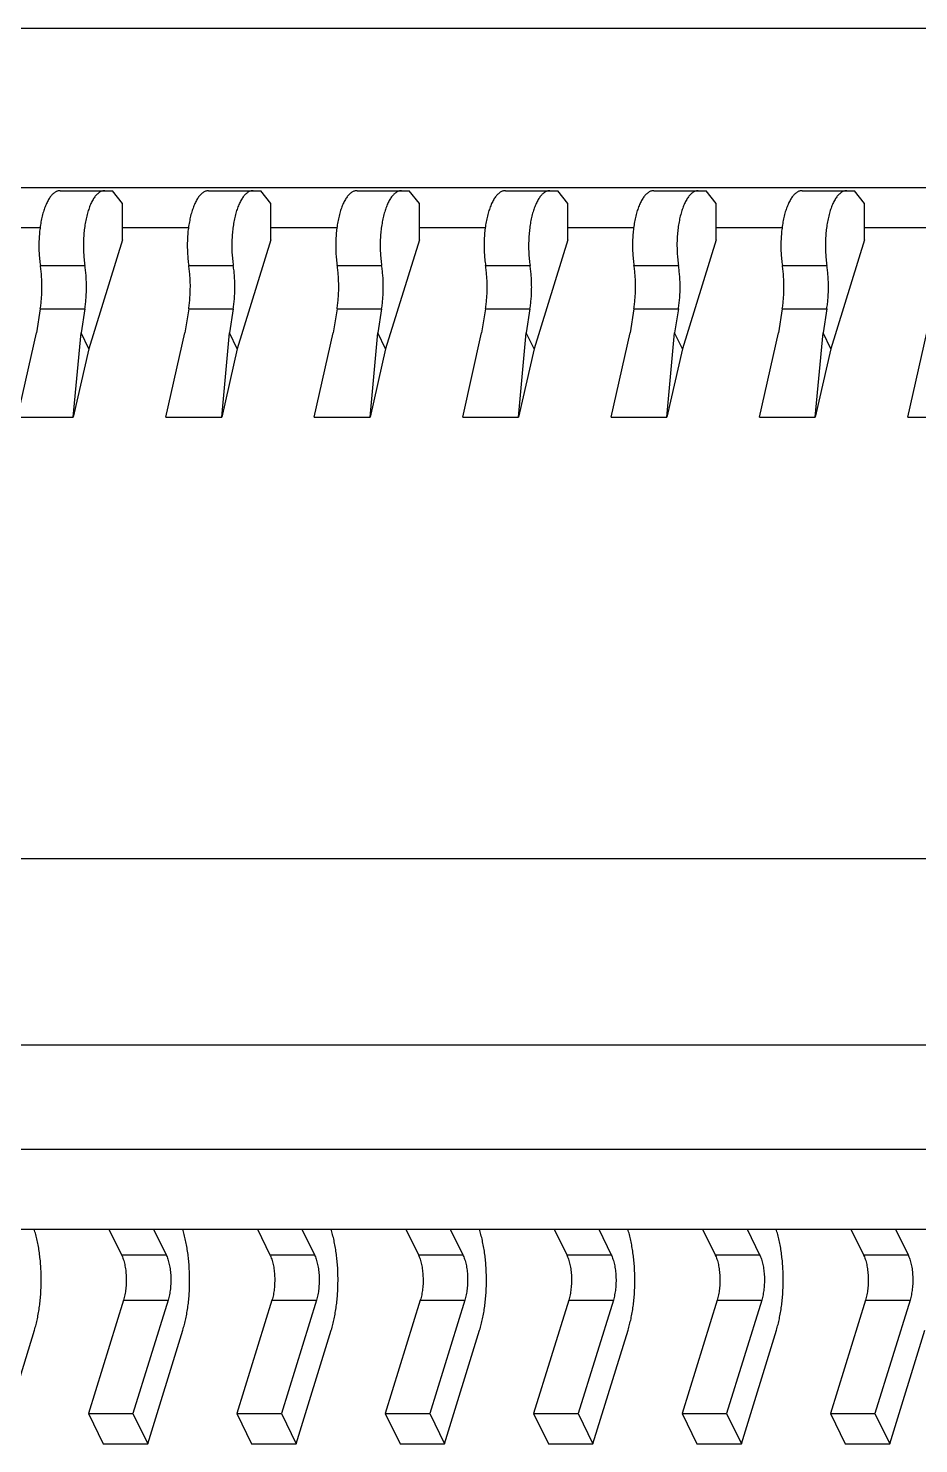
# Model space of a CAD drawing. Extents: x 0 to 420, y 0 to 297.
# Drawn here: x 285.84 to 294.13, y 205.77 to 218.95 of the extents above; entities that cross this region are included whole.
import ezdxf

# ---------------------------------------------------------------- set-up
doc = ezdxf.new("R2010")
doc.units = 0
doc.header["$LTSCALE"] = 23.1
doc.layers.get('0').update_dxf_attribs({"linetype": 'CONTINUOUS'})

msp = doc.modelspace()

# ---------------------------------------------------------------- linework, layer by layer
at = {"color": 7, "linetype": 'CONTINUOUS'}
for p, q in [((263.913, 218.95), (304.767, 218.95)), ((266.575, 217.468), (306.025, 217.468)), ((286.134, 217.438), (286.621, 217.438)), ((286.715, 217.318), (286.621, 217.438)), ((287.516, 217.438), (288.003, 217.438)), ((288.096, 217.318), (288.003, 217.438)), ((288.898, 217.438), (289.384, 217.438)), ((289.478, 217.318), (289.384, 217.438)), ((290.279, 217.438), (290.766, 217.438)), ((290.859, 217.318), (290.766, 217.438)), ((291.661, 217.438), (292.148, 217.438)), ((292.241, 217.318), (292.148, 217.438)), ((293.042, 217.438), (293.529, 217.438)), ((293.623, 217.318), (293.529, 217.438)), ((286.715, 216.982), (286.715, 217.318)), ((288.096, 216.982), (288.096, 217.318)), ((289.478, 216.982), (289.478, 217.318)), ((290.859, 216.982), (290.859, 217.318)), ((292.241, 216.982), (292.241, 217.318)), ((293.623, 216.982), (293.623, 217.318)), ((285.333, 217.094), (285.947, 217.094)), ((286.715, 217.094), (287.328, 217.094)), ((288.096, 217.094), (288.71, 217.094)), ((289.478, 217.094), (290.092, 217.094)), ((290.859, 217.094), (291.473, 217.094)), ((292.241, 217.094), (292.855, 217.094)), ((293.623, 217.094), (294.236, 217.094)), ((286.715, 216.982), (286.401, 215.966)), ((288.096, 216.982), (287.782, 215.966)), ((289.478, 216.982), (289.164, 215.966)), ((290.859, 216.982), (290.546, 215.966)), ((292.241, 216.982), (291.927, 215.966)), ((293.623, 216.982), (293.309, 215.966)), ((285.95, 216.741), (286.364, 216.741)), ((287.331, 216.741), (287.746, 216.741)), ((288.713, 216.741), (289.127, 216.741)), ((290.095, 216.741), (290.509, 216.741)), ((291.476, 216.741), (291.891, 216.741)), ((292.858, 216.741), (293.272, 216.741)), ((285.949, 216.339), (285.914, 216.115)), ((285.949, 216.339), (286.364, 216.339)), ((286.364, 216.339), (286.328, 216.115)), ((287.331, 216.339), (287.295, 216.115)), ((287.331, 216.339), (287.745, 216.339)), ((287.745, 216.339), (287.71, 216.115)), ((288.712, 216.339), (288.677, 216.115)), ((288.712, 216.339), (289.127, 216.339)), ((289.127, 216.339), (289.091, 216.115)), ((290.094, 216.339), (290.058, 216.115)), ((290.094, 216.339), (290.508, 216.339)), ((290.508, 216.339), (290.473, 216.115)), ((291.475, 216.339), (291.44, 216.115)), ((291.475, 216.339), (291.89, 216.339)), ((291.89, 216.339), (291.854, 216.115)), ((292.857, 216.339), (292.822, 216.115)), ((292.857, 216.339), (293.271, 216.339)), ((293.271, 216.339), (293.236, 216.115)), ((285.737, 215.328), (285.914, 216.115)), ((286.256, 215.328), (286.328, 216.115)), ((286.401, 215.966), (286.328, 216.115)), ((287.118, 215.328), (287.295, 216.115)), ((287.638, 215.328), (287.71, 216.115)), ((287.782, 215.966), (287.71, 216.115)), ((288.5, 215.328), (288.677, 216.115)), ((289.019, 215.328), (289.091, 216.115)), ((289.164, 215.966), (289.091, 216.115)), ((289.882, 215.328), (290.058, 216.115)), ((290.401, 215.328), (290.473, 216.115)), ((290.546, 215.966), (290.473, 216.115)), ((291.263, 215.328), (291.44, 216.115)), ((291.782, 215.328), (291.854, 216.115)), ((291.927, 215.966), (291.854, 216.115)), ((292.645, 215.328), (292.822, 216.115)), ((293.164, 215.328), (293.236, 216.115)), ((293.309, 215.966), (293.236, 216.115)), ((294.026, 215.328), (294.203, 216.115)), ((286.401, 215.966), (286.256, 215.328)), ((287.782, 215.966), (287.638, 215.328)), ((289.164, 215.966), (289.019, 215.328)), ((290.546, 215.966), (290.401, 215.328)), ((291.927, 215.966), (291.782, 215.328)), ((293.309, 215.966), (293.164, 215.328)), ((285.737, 215.328), (286.256, 215.328)), ((287.118, 215.328), (287.638, 215.328)), ((288.5, 215.328), (289.019, 215.328)), ((289.882, 215.328), (290.401, 215.328)), ((291.263, 215.328), (291.782, 215.328)), ((292.645, 215.328), (293.164, 215.328)), ((294.026, 215.328), (294.546, 215.328)), ((264.003, 211.219), (305.022, 211.219)), ((264.854, 209.485), (306.177, 209.485)), ((265.33, 208.515), (306.653, 208.515)), ((265.696, 207.77), (307.019, 207.77)), ((286.588, 207.77), (286.705, 207.531)), ((287.003, 207.77), (287.12, 207.531)), ((287.97, 207.77), (288.087, 207.531)), ((288.384, 207.77), (288.501, 207.531)), ((289.351, 207.77), (289.469, 207.531)), ((289.766, 207.77), (289.883, 207.531)), ((290.733, 207.77), (290.85, 207.531)), ((291.148, 207.77), (291.265, 207.531)), ((292.115, 207.77), (292.232, 207.531)), ((292.529, 207.77), (292.646, 207.531)), ((293.496, 207.77), (293.613, 207.531)), ((293.911, 207.77), (294.028, 207.531)), ((286.705, 207.531), (287.12, 207.531)), ((288.087, 207.531), (288.501, 207.531)), ((289.469, 207.531), (289.883, 207.531)), ((290.85, 207.531), (291.265, 207.531)), ((292.232, 207.531), (292.646, 207.531)), ((293.613, 207.531), (294.028, 207.531)), ((286.724, 207.109), (286.398, 206.052)), ((286.724, 207.109), (287.139, 207.109)), ((287.139, 207.109), (286.812, 206.052)), ((288.106, 207.109), (287.779, 206.052)), ((288.106, 207.109), (288.52, 207.109)), ((288.52, 207.109), (288.194, 206.052)), ((289.487, 207.109), (289.161, 206.052)), ((289.487, 207.109), (289.902, 207.109)), ((289.902, 207.109), (289.575, 206.052)), ((290.869, 207.109), (290.542, 206.052)), ((290.869, 207.109), (291.284, 207.109)), ((291.284, 207.109), (290.957, 206.052)), ((292.251, 207.109), (291.924, 206.052)), ((292.251, 207.109), (292.665, 207.109)), ((292.665, 207.109), (292.338, 206.052)), ((293.632, 207.109), (293.305, 206.052)), ((293.632, 207.109), (294.047, 207.109)), ((294.047, 207.109), (293.72, 206.052)), ((285.568, 205.772), (285.894, 206.83)), ((286.949, 205.772), (287.276, 206.83)), ((288.331, 205.772), (288.658, 206.83)), ((289.712, 205.772), (290.039, 206.83)), ((291.094, 205.772), (291.421, 206.83)), ((292.476, 205.772), (292.802, 206.83)), ((293.857, 205.772), (294.184, 206.83)), ((286.398, 206.052), (286.812, 206.052)), ((286.398, 206.052), (286.535, 205.772)), ((286.812, 206.052), (286.949, 205.772)), ((287.779, 206.052), (288.194, 206.052)), ((287.779, 206.052), (287.916, 205.772)), ((288.194, 206.052), (288.331, 205.772)), ((289.161, 206.052), (289.575, 206.052)), ((289.161, 206.052), (289.298, 205.772)), ((289.575, 206.052), (289.712, 205.772)), ((290.542, 206.052), (290.957, 206.052)), ((290.542, 206.052), (290.68, 205.772)), ((290.957, 206.052), (291.094, 205.772)), ((291.924, 206.052), (292.338, 206.052)), ((291.924, 206.052), (292.061, 205.772)), ((292.338, 206.052), (292.476, 205.772)), ((293.305, 206.052), (293.72, 206.052)), ((293.305, 206.052), (293.443, 205.772)), ((293.72, 206.052), (293.857, 205.772)), ((286.535, 205.772), (286.949, 205.772)), ((287.916, 205.772), (288.331, 205.772)), ((289.298, 205.772), (289.712, 205.772)), ((290.68, 205.772), (291.094, 205.772)), ((292.061, 205.772), (292.476, 205.772)), ((293.443, 205.772), (293.857, 205.772))]:
    msp.add_line(p, q, dxfattribs=at)
for points, knots in [([(286.134, 217.438), (286.13, 217.438), (286.122, 217.438), (286.11, 217.435), (286.098, 217.43), (286.086, 217.423), (286.075, 217.415), (286.063, 217.405), (286.052, 217.393), (286.041, 217.379), (286.031, 217.364), (286.021, 217.347), (286.011, 217.328), (286.002, 217.308), (285.993, 217.287), (285.985, 217.264), (285.977, 217.24), (285.968, 217.206), (285.957, 217.161), (285.948, 217.104), (285.941, 217.045), (285.937, 216.984), (285.935, 216.923), (285.937, 216.861), (285.942, 216.8), (285.947, 216.761), (285.95, 216.741)], [0, 0, 0, 0, 0.015697, 0.031713, 0.048346, 0.065851, 0.084438, 0.104266, 0.12545, 0.148067, 0.17216, 0.197746, 0.224817, 0.253347, 0.283295, 0.314603, 0.347205, 0.381022, 0.451934, 0.526567, 0.604042, 0.683415, 0.7637, 0.843891, 0.922985, 1, 1, 1, 1]), ([(286.549, 217.438), (286.545, 217.438), (286.537, 217.438), (286.525, 217.435), (286.513, 217.43), (286.501, 217.423), (286.489, 217.415), (286.478, 217.405), (286.466, 217.393), (286.456, 217.379), (286.445, 217.364), (286.435, 217.347), (286.425, 217.328), (286.416, 217.308), (286.407, 217.287), (286.399, 217.264), (286.392, 217.24), (286.382, 217.206), (286.372, 217.161), (286.362, 217.104), (286.355, 217.045), (286.351, 216.984), (286.35, 216.923), (286.352, 216.861), (286.356, 216.8), (286.361, 216.761), (286.364, 216.741)], [0, 0, 0, 0, 0.015697, 0.031713, 0.048346, 0.065851, 0.084438, 0.104266, 0.12545, 0.148067, 0.17216, 0.197746, 0.224817, 0.253347, 0.283295, 0.314603, 0.347205, 0.381022, 0.451934, 0.526567, 0.604042, 0.683415, 0.7637, 0.843891, 0.922985, 1, 1, 1, 1]), ([(287.516, 217.438), (287.512, 217.438), (287.504, 217.438), (287.492, 217.435), (287.48, 217.43), (287.468, 217.423), (287.456, 217.415), (287.445, 217.405), (287.434, 217.393), (287.423, 217.379), (287.412, 217.364), (287.402, 217.347), (287.393, 217.328), (287.383, 217.308), (287.375, 217.287), (287.366, 217.264), (287.359, 217.24), (287.349, 217.206), (287.339, 217.161), (287.329, 217.104), (287.322, 217.045), (287.318, 216.984), (287.317, 216.923), (287.319, 216.861), (287.323, 216.8), (287.328, 216.761), (287.331, 216.741)], [0, 0, 0, 0, 0.015697, 0.031713, 0.048346, 0.065851, 0.084438, 0.104266, 0.12545, 0.148067, 0.17216, 0.197746, 0.224817, 0.253347, 0.283295, 0.314603, 0.347205, 0.381022, 0.451934, 0.526567, 0.604042, 0.683415, 0.7637, 0.843891, 0.922985, 1, 1, 1, 1]), ([(287.931, 217.438), (287.926, 217.438), (287.918, 217.438), (287.906, 217.435), (287.894, 217.43), (287.882, 217.423), (287.871, 217.415), (287.859, 217.405), (287.848, 217.393), (287.837, 217.379), (287.827, 217.364), (287.817, 217.347), (287.807, 217.328), (287.798, 217.308), (287.789, 217.287), (287.781, 217.264), (287.773, 217.24), (287.764, 217.206), (287.753, 217.161), (287.744, 217.104), (287.737, 217.045), (287.733, 216.984), (287.731, 216.923), (287.733, 216.861), (287.738, 216.8), (287.743, 216.761), (287.746, 216.741)], [0, 0, 0, 0, 0.015697, 0.031713, 0.048346, 0.065851, 0.084438, 0.104266, 0.12545, 0.148067, 0.17216, 0.197746, 0.224817, 0.253347, 0.283295, 0.314603, 0.347205, 0.381022, 0.451934, 0.526567, 0.604042, 0.683415, 0.7637, 0.843891, 0.922985, 1, 1, 1, 1]), ([(288.898, 217.438), (288.894, 217.438), (288.885, 217.438), (288.873, 217.435), (288.861, 217.43), (288.849, 217.423), (288.838, 217.415), (288.826, 217.405), (288.815, 217.393), (288.804, 217.379), (288.794, 217.364), (288.784, 217.347), (288.774, 217.328), (288.765, 217.308), (288.756, 217.287), (288.748, 217.264), (288.74, 217.24), (288.731, 217.206), (288.72, 217.161), (288.711, 217.104), (288.704, 217.045), (288.7, 216.984), (288.699, 216.923), (288.7, 216.861), (288.705, 216.8), (288.71, 216.761), (288.713, 216.741)], [0, 0, 0, 0, 0.015697, 0.031713, 0.048346, 0.065851, 0.084438, 0.104266, 0.12545, 0.148067, 0.17216, 0.197746, 0.224817, 0.253347, 0.283295, 0.314603, 0.347205, 0.381022, 0.451934, 0.526567, 0.604042, 0.683415, 0.7637, 0.843891, 0.922985, 1, 1, 1, 1]), ([(289.312, 217.438), (289.308, 217.438), (289.3, 217.438), (289.288, 217.435), (289.276, 217.43), (289.264, 217.423), (289.252, 217.415), (289.241, 217.405), (289.23, 217.393), (289.219, 217.379), (289.208, 217.364), (289.198, 217.347), (289.189, 217.328), (289.179, 217.308), (289.171, 217.287), (289.162, 217.264), (289.155, 217.24), (289.145, 217.206), (289.135, 217.161), (289.125, 217.104), (289.118, 217.045), (289.114, 216.984), (289.113, 216.923), (289.115, 216.861), (289.119, 216.8), (289.124, 216.761), (289.127, 216.741)], [0, 0, 0, 0, 0.015697, 0.031713, 0.048346, 0.065851, 0.084438, 0.104266, 0.12545, 0.148067, 0.17216, 0.197746, 0.224817, 0.253347, 0.283295, 0.314603, 0.347205, 0.381022, 0.451934, 0.526567, 0.604042, 0.683415, 0.7637, 0.843891, 0.922985, 1, 1, 1, 1]), ([(290.279, 217.438), (290.275, 217.438), (290.267, 217.438), (290.255, 217.435), (290.243, 217.43), (290.231, 217.423), (290.219, 217.415), (290.208, 217.405), (290.197, 217.393), (290.186, 217.379), (290.175, 217.364), (290.165, 217.347), (290.156, 217.328), (290.146, 217.308), (290.138, 217.287), (290.13, 217.264), (290.122, 217.24), (290.112, 217.206), (290.102, 217.161), (290.092, 217.104), (290.085, 217.045), (290.081, 216.984), (290.08, 216.923), (290.082, 216.861), (290.087, 216.8), (290.092, 216.761), (290.095, 216.741)], [0, 0, 0, 0, 0.015697, 0.031713, 0.048346, 0.065851, 0.084438, 0.104266, 0.12545, 0.148067, 0.17216, 0.197746, 0.224817, 0.253347, 0.283295, 0.314603, 0.347205, 0.381022, 0.451934, 0.526567, 0.604042, 0.683415, 0.7637, 0.843891, 0.922985, 1, 1, 1, 1]), ([(290.694, 217.438), (290.69, 217.438), (290.682, 217.438), (290.669, 217.435), (290.657, 217.43), (290.645, 217.423), (290.634, 217.415), (290.622, 217.405), (290.611, 217.393), (290.6, 217.379), (290.59, 217.364), (290.58, 217.347), (290.57, 217.328), (290.561, 217.308), (290.552, 217.287), (290.544, 217.264), (290.536, 217.24), (290.527, 217.206), (290.516, 217.161), (290.507, 217.104), (290.5, 217.045), (290.496, 216.984), (290.495, 216.923), (290.496, 216.861), (290.501, 216.8), (290.506, 216.761), (290.509, 216.741)], [0, 0, 0, 0, 0.015697, 0.031713, 0.048346, 0.065851, 0.084438, 0.104266, 0.12545, 0.148067, 0.17216, 0.197746, 0.224817, 0.253347, 0.283295, 0.314603, 0.347205, 0.381022, 0.451934, 0.526567, 0.604042, 0.683415, 0.7637, 0.843891, 0.922985, 1, 1, 1, 1]), ([(291.661, 217.438), (291.657, 217.438), (291.649, 217.438), (291.636, 217.435), (291.624, 217.43), (291.613, 217.423), (291.601, 217.415), (291.59, 217.405), (291.578, 217.393), (291.568, 217.379), (291.557, 217.364), (291.547, 217.347), (291.537, 217.328), (291.528, 217.308), (291.519, 217.287), (291.511, 217.264), (291.503, 217.24), (291.494, 217.206), (291.484, 217.161), (291.474, 217.104), (291.467, 217.045), (291.463, 216.984), (291.462, 216.923), (291.464, 216.861), (291.468, 216.8), (291.473, 216.761), (291.476, 216.741)], [0, 0, 0, 0, 0.015697, 0.031713, 0.048346, 0.065851, 0.084438, 0.104266, 0.12545, 0.148067, 0.17216, 0.197746, 0.224817, 0.253347, 0.283295, 0.314603, 0.347205, 0.381022, 0.451934, 0.526567, 0.604042, 0.683415, 0.7637, 0.843891, 0.922985, 1, 1, 1, 1]), ([(292.075, 217.438), (292.071, 217.438), (292.063, 217.438), (292.051, 217.435), (292.039, 217.43), (292.027, 217.423), (292.015, 217.415), (292.004, 217.405), (291.993, 217.393), (291.982, 217.379), (291.972, 217.364), (291.961, 217.347), (291.952, 217.328), (291.943, 217.308), (291.934, 217.287), (291.926, 217.264), (291.918, 217.24), (291.908, 217.206), (291.898, 217.161), (291.888, 217.104), (291.882, 217.045), (291.877, 216.984), (291.876, 216.923), (291.878, 216.861), (291.883, 216.8), (291.888, 216.761), (291.891, 216.741)], [0, 0, 0, 0, 0.015697, 0.031713, 0.048346, 0.065851, 0.084438, 0.104266, 0.12545, 0.148067, 0.17216, 0.197746, 0.224817, 0.253347, 0.283295, 0.314603, 0.347205, 0.381022, 0.451934, 0.526567, 0.604042, 0.683415, 0.7637, 0.843891, 0.922985, 1, 1, 1, 1]), ([(293.042, 217.438), (293.038, 217.438), (293.03, 217.438), (293.018, 217.435), (293.006, 217.43), (292.994, 217.423), (292.983, 217.415), (292.971, 217.405), (292.96, 217.393), (292.949, 217.379), (292.939, 217.364), (292.929, 217.347), (292.919, 217.328), (292.91, 217.308), (292.901, 217.287), (292.893, 217.264), (292.885, 217.24), (292.875, 217.206), (292.865, 217.161), (292.856, 217.104), (292.849, 217.045), (292.845, 216.984), (292.843, 216.923), (292.845, 216.861), (292.85, 216.8), (292.855, 216.761), (292.858, 216.741)], [0, 0, 0, 0, 0.015697, 0.031713, 0.048346, 0.065851, 0.084438, 0.104266, 0.12545, 0.148067, 0.17216, 0.197746, 0.224817, 0.253347, 0.283295, 0.314603, 0.347205, 0.381022, 0.451934, 0.526567, 0.604042, 0.683415, 0.7637, 0.843891, 0.922985, 1, 1, 1, 1]), ([(293.457, 217.438), (293.453, 217.438), (293.445, 217.438), (293.433, 217.435), (293.421, 217.43), (293.409, 217.423), (293.397, 217.415), (293.386, 217.405), (293.374, 217.393), (293.364, 217.379), (293.353, 217.364), (293.343, 217.347), (293.333, 217.328), (293.324, 217.308), (293.315, 217.287), (293.307, 217.264), (293.3, 217.24), (293.29, 217.206), (293.28, 217.161), (293.27, 217.104), (293.263, 217.045), (293.259, 216.984), (293.258, 216.923), (293.26, 216.861), (293.264, 216.8), (293.269, 216.761), (293.272, 216.741)], [0, 0, 0, 0, 0.015697, 0.031713, 0.048346, 0.065851, 0.084438, 0.104266, 0.12545, 0.148067, 0.17216, 0.197746, 0.224817, 0.253347, 0.283295, 0.314603, 0.347205, 0.381022, 0.451934, 0.526567, 0.604042, 0.683415, 0.7637, 0.843891, 0.922985, 1, 1, 1, 1]), ([(285.949, 216.339), (285.952, 216.355), (285.956, 216.388), (285.961, 216.438), (285.964, 216.489), (285.965, 216.54), (285.964, 216.591), (285.961, 216.642), (285.957, 216.692), (285.952, 216.725), (285.95, 216.741)], [0, 0, 0, 0, 0.121454, 0.245839, 0.372217, 0.499622, 0.627075, 0.753596, 0.878218, 1, 1, 1, 1]), ([(286.364, 216.339), (286.366, 216.355), (286.371, 216.388), (286.375, 216.438), (286.378, 216.489), (286.379, 216.54), (286.378, 216.591), (286.376, 216.642), (286.371, 216.692), (286.367, 216.725), (286.364, 216.741)], [0, 0, 0, 0, 0.121454, 0.245839, 0.372217, 0.499622, 0.627075, 0.753596, 0.878218, 1, 1, 1, 1]), ([(287.331, 216.339), (287.333, 216.355), (287.338, 216.388), (287.342, 216.438), (287.345, 216.489), (287.346, 216.54), (287.346, 216.591), (287.343, 216.642), (287.338, 216.692), (287.334, 216.725), (287.331, 216.741)], [0, 0, 0, 0, 0.121454, 0.245839, 0.372217, 0.499622, 0.627075, 0.753596, 0.878218, 1, 1, 1, 1]), ([(287.745, 216.339), (287.748, 216.355), (287.752, 216.388), (287.757, 216.438), (287.76, 216.489), (287.761, 216.54), (287.76, 216.591), (287.757, 216.642), (287.753, 216.692), (287.748, 216.725), (287.746, 216.741)], [0, 0, 0, 0, 0.121454, 0.245839, 0.372217, 0.499622, 0.627075, 0.753596, 0.878218, 1, 1, 1, 1]), ([(288.712, 216.339), (288.715, 216.355), (288.719, 216.388), (288.724, 216.438), (288.727, 216.489), (288.728, 216.54), (288.727, 216.591), (288.724, 216.642), (288.72, 216.692), (288.715, 216.725), (288.713, 216.741)], [0, 0, 0, 0, 0.121454, 0.245839, 0.372217, 0.499622, 0.627075, 0.753596, 0.878218, 1, 1, 1, 1]), ([(289.127, 216.339), (289.129, 216.355), (289.134, 216.388), (289.139, 216.438), (289.141, 216.489), (289.142, 216.54), (289.142, 216.591), (289.139, 216.642), (289.134, 216.692), (289.13, 216.725), (289.127, 216.741)], [0, 0, 0, 0, 0.121454, 0.245839, 0.372217, 0.499622, 0.627075, 0.753596, 0.878218, 1, 1, 1, 1]), ([(290.094, 216.339), (290.096, 216.355), (290.101, 216.388), (290.106, 216.438), (290.109, 216.489), (290.11, 216.54), (290.109, 216.591), (290.106, 216.642), (290.101, 216.692), (290.097, 216.725), (290.095, 216.741)], [0, 0, 0, 0, 0.121454, 0.245839, 0.372217, 0.499622, 0.627075, 0.753596, 0.878218, 1, 1, 1, 1]), ([(290.508, 216.339), (290.511, 216.355), (290.515, 216.388), (290.52, 216.438), (290.523, 216.489), (290.524, 216.54), (290.523, 216.591), (290.52, 216.642), (290.516, 216.692), (290.512, 216.725), (290.509, 216.741)], [0, 0, 0, 0, 0.121454, 0.245839, 0.372217, 0.499622, 0.627075, 0.753596, 0.878218, 1, 1, 1, 1]), ([(291.475, 216.339), (291.478, 216.355), (291.482, 216.388), (291.487, 216.438), (291.49, 216.489), (291.491, 216.54), (291.49, 216.591), (291.488, 216.642), (291.483, 216.692), (291.479, 216.725), (291.476, 216.741)], [0, 0, 0, 0, 0.121454, 0.245839, 0.372217, 0.499622, 0.627075, 0.753596, 0.878218, 1, 1, 1, 1]), ([(291.89, 216.339), (291.892, 216.355), (291.897, 216.388), (291.902, 216.438), (291.905, 216.489), (291.906, 216.54), (291.905, 216.591), (291.902, 216.642), (291.897, 216.692), (291.893, 216.725), (291.891, 216.741)], [0, 0, 0, 0, 0.121454, 0.245839, 0.372217, 0.499622, 0.627075, 0.753596, 0.878218, 1, 1, 1, 1]), ([(292.857, 216.339), (292.86, 216.355), (292.864, 216.388), (292.869, 216.438), (292.872, 216.489), (292.873, 216.54), (292.872, 216.591), (292.869, 216.642), (292.865, 216.692), (292.86, 216.725), (292.858, 216.741)], [0, 0, 0, 0, 0.121454, 0.245839, 0.372217, 0.499622, 0.627075, 0.753596, 0.878218, 1, 1, 1, 1]), ([(293.271, 216.339), (293.274, 216.355), (293.279, 216.388), (293.283, 216.438), (293.286, 216.489), (293.287, 216.54), (293.286, 216.591), (293.284, 216.642), (293.279, 216.692), (293.275, 216.725), (293.272, 216.741)], [0, 0, 0, 0, 0.121454, 0.245839, 0.372217, 0.499622, 0.627075, 0.753596, 0.878218, 1, 1, 1, 1]), ([(285.894, 206.83), (285.9, 206.847), (285.91, 206.882), (285.922, 206.936), (285.933, 206.993), (285.942, 207.052), (285.949, 207.112), (285.954, 207.174), (285.957, 207.237), (285.958, 207.301), (285.957, 207.364), (285.954, 207.427), (285.948, 207.489), (285.941, 207.549), (285.932, 207.608), (285.92, 207.664), (285.907, 207.718), (285.897, 207.753), (285.892, 207.77)], [0, 0, 0, 0, 0.056042, 0.114647, 0.175501, 0.238264, 0.302574, 0.368051, 0.434302, 0.500926, 0.567521, 0.63368, 0.699005, 0.763104, 0.825601, 0.886135, 0.944371, 1, 1, 1, 1]), ([(287.276, 206.83), (287.281, 206.847), (287.291, 206.882), (287.304, 206.936), (287.315, 206.993), (287.324, 207.052), (287.331, 207.112), (287.336, 207.174), (287.339, 207.237), (287.34, 207.301), (287.338, 207.364), (287.335, 207.427), (287.33, 207.489), (287.323, 207.549), (287.313, 207.608), (287.302, 207.664), (287.289, 207.718), (287.279, 207.753), (287.274, 207.77)], [0, 0, 0, 0, 0.056042, 0.114647, 0.175501, 0.238264, 0.302574, 0.368051, 0.434302, 0.500926, 0.567521, 0.63368, 0.699005, 0.763104, 0.825601, 0.886135, 0.944371, 1, 1, 1, 1]), ([(288.658, 206.83), (288.663, 206.847), (288.673, 206.882), (288.685, 206.936), (288.696, 206.993), (288.705, 207.052), (288.712, 207.112), (288.717, 207.174), (288.72, 207.237), (288.721, 207.301), (288.72, 207.364), (288.717, 207.427), (288.711, 207.489), (288.704, 207.549), (288.695, 207.608), (288.684, 207.664), (288.671, 207.718), (288.661, 207.753), (288.655, 207.77)], [0, 0, 0, 0, 0.056042, 0.114647, 0.175501, 0.238264, 0.302574, 0.368051, 0.434302, 0.500926, 0.567521, 0.63368, 0.699005, 0.763104, 0.825601, 0.886135, 0.944371, 1, 1, 1, 1]), ([(290.039, 206.83), (290.044, 206.847), (290.054, 206.882), (290.067, 206.936), (290.078, 206.993), (290.087, 207.052), (290.094, 207.112), (290.099, 207.174), (290.102, 207.237), (290.103, 207.301), (290.102, 207.364), (290.098, 207.427), (290.093, 207.489), (290.086, 207.549), (290.076, 207.608), (290.065, 207.664), (290.052, 207.718), (290.042, 207.753), (290.037, 207.77)], [0, 0, 0, 0, 0.056042, 0.114647, 0.175501, 0.238264, 0.302574, 0.368051, 0.434302, 0.500926, 0.567521, 0.63368, 0.699005, 0.763104, 0.825601, 0.886135, 0.944371, 1, 1, 1, 1]), ([(291.421, 206.83), (291.426, 206.847), (291.436, 206.882), (291.449, 206.936), (291.46, 206.993), (291.469, 207.052), (291.476, 207.112), (291.481, 207.174), (291.484, 207.237), (291.484, 207.301), (291.483, 207.364), (291.48, 207.427), (291.475, 207.489), (291.467, 207.549), (291.458, 207.608), (291.447, 207.664), (291.434, 207.718), (291.424, 207.753), (291.418, 207.77)], [0, 0, 0, 0, 0.056042, 0.114647, 0.175501, 0.238264, 0.302574, 0.368051, 0.434302, 0.500926, 0.567521, 0.63368, 0.699005, 0.763104, 0.825601, 0.886135, 0.944371, 1, 1, 1, 1]), ([(292.802, 206.83), (292.808, 206.847), (292.818, 206.882), (292.83, 206.936), (292.841, 206.993), (292.85, 207.052), (292.857, 207.112), (292.862, 207.174), (292.865, 207.237), (292.866, 207.301), (292.865, 207.364), (292.862, 207.427), (292.856, 207.489), (292.849, 207.549), (292.84, 207.608), (292.828, 207.664), (292.815, 207.718), (292.805, 207.753), (292.8, 207.77)], [0, 0, 0, 0, 0.056042, 0.114647, 0.175501, 0.238264, 0.302574, 0.368051, 0.434302, 0.500926, 0.567521, 0.63368, 0.699005, 0.763104, 0.825601, 0.886135, 0.944371, 1, 1, 1, 1]), ([(286.705, 207.531), (286.709, 207.525), (286.714, 207.511), (286.722, 207.49), (286.729, 207.466), (286.735, 207.441), (286.74, 207.415), (286.744, 207.387), (286.747, 207.359), (286.749, 207.33), (286.75, 207.301), (286.749, 207.271), (286.748, 207.242), (286.745, 207.214), (286.742, 207.186), (286.737, 207.159), (286.731, 207.134), (286.727, 207.117), (286.724, 207.109)], [0, 0, 0, 0, 0.049414, 0.102627, 0.159342, 0.219189, 0.281744, 0.346535, 0.413057, 0.480779, 0.549152, 0.617619, 0.68562, 0.752604, 0.818032, 0.881389, 0.942193, 1, 1, 1, 1]), ([(287.12, 207.531), (287.123, 207.525), (287.129, 207.511), (287.137, 207.49), (287.144, 207.466), (287.15, 207.441), (287.155, 207.415), (287.159, 207.387), (287.162, 207.359), (287.164, 207.33), (287.164, 207.301), (287.164, 207.271), (287.162, 207.242), (287.16, 207.214), (287.156, 207.186), (287.151, 207.159), (287.146, 207.134), (287.141, 207.117), (287.139, 207.109)], [0, 0, 0, 0, 0.049414, 0.102627, 0.159342, 0.219189, 0.281744, 0.346535, 0.413057, 0.480779, 0.549152, 0.617619, 0.68562, 0.752604, 0.818032, 0.881389, 0.942193, 1, 1, 1, 1]), ([(288.087, 207.531), (288.09, 207.525), (288.096, 207.511), (288.104, 207.49), (288.111, 207.466), (288.117, 207.441), (288.122, 207.415), (288.126, 207.387), (288.129, 207.359), (288.131, 207.33), (288.131, 207.301), (288.131, 207.271), (288.13, 207.242), (288.127, 207.214), (288.123, 207.186), (288.119, 207.159), (288.113, 207.134), (288.108, 207.117), (288.106, 207.109)], [0, 0, 0, 0, 0.049414, 0.102627, 0.159342, 0.219189, 0.281744, 0.346535, 0.413057, 0.480779, 0.549152, 0.617619, 0.68562, 0.752604, 0.818032, 0.881389, 0.942193, 1, 1, 1, 1]), ([(288.501, 207.531), (288.505, 207.525), (288.511, 207.511), (288.518, 207.49), (288.525, 207.466), (288.531, 207.441), (288.536, 207.415), (288.54, 207.387), (288.543, 207.359), (288.545, 207.33), (288.546, 207.301), (288.545, 207.271), (288.544, 207.242), (288.541, 207.214), (288.538, 207.186), (288.533, 207.159), (288.527, 207.134), (288.523, 207.117), (288.52, 207.109)], [0, 0, 0, 0, 0.049414, 0.102627, 0.159342, 0.219189, 0.281744, 0.346535, 0.413057, 0.480779, 0.549152, 0.617619, 0.68562, 0.752604, 0.818032, 0.881389, 0.942193, 1, 1, 1, 1]), ([(289.469, 207.531), (289.472, 207.525), (289.478, 207.511), (289.485, 207.49), (289.492, 207.466), (289.498, 207.441), (289.503, 207.415), (289.507, 207.387), (289.51, 207.359), (289.512, 207.33), (289.513, 207.301), (289.513, 207.271), (289.511, 207.242), (289.509, 207.214), (289.505, 207.186), (289.5, 207.159), (289.494, 207.134), (289.49, 207.117), (289.487, 207.109)], [0, 0, 0, 0, 0.049414, 0.102627, 0.159342, 0.219189, 0.281744, 0.346535, 0.413057, 0.480779, 0.549152, 0.617619, 0.68562, 0.752604, 0.818032, 0.881389, 0.942193, 1, 1, 1, 1]), ([(289.883, 207.531), (289.886, 207.525), (289.892, 207.511), (289.9, 207.49), (289.907, 207.466), (289.913, 207.441), (289.918, 207.415), (289.922, 207.387), (289.925, 207.359), (289.927, 207.33), (289.927, 207.301), (289.927, 207.271), (289.926, 207.242), (289.923, 207.214), (289.919, 207.186), (289.915, 207.159), (289.909, 207.134), (289.904, 207.117), (289.902, 207.109)], [0, 0, 0, 0, 0.049414, 0.102627, 0.159342, 0.219189, 0.281744, 0.346535, 0.413057, 0.480779, 0.549152, 0.617619, 0.68562, 0.752604, 0.818032, 0.881389, 0.942193, 1, 1, 1, 1]), ([(290.85, 207.531), (290.853, 207.525), (290.859, 207.511), (290.867, 207.49), (290.874, 207.466), (290.88, 207.441), (290.885, 207.415), (290.889, 207.387), (290.892, 207.359), (290.894, 207.33), (290.895, 207.301), (290.894, 207.271), (290.893, 207.242), (290.89, 207.214), (290.886, 207.186), (290.882, 207.159), (290.876, 207.134), (290.872, 207.117), (290.869, 207.109)], [0, 0, 0, 0, 0.049414, 0.102627, 0.159342, 0.219189, 0.281744, 0.346535, 0.413057, 0.480779, 0.549152, 0.617619, 0.68562, 0.752604, 0.818032, 0.881389, 0.942193, 1, 1, 1, 1]), ([(291.265, 207.531), (291.268, 207.525), (291.274, 207.511), (291.281, 207.49), (291.288, 207.466), (291.294, 207.441), (291.299, 207.415), (291.303, 207.387), (291.306, 207.359), (291.308, 207.33), (291.309, 207.301), (291.309, 207.271), (291.307, 207.242), (291.305, 207.214), (291.301, 207.186), (291.296, 207.159), (291.291, 207.134), (291.286, 207.117), (291.284, 207.109)], [0, 0, 0, 0, 0.049414, 0.102627, 0.159342, 0.219189, 0.281744, 0.346535, 0.413057, 0.480779, 0.549152, 0.617619, 0.68562, 0.752604, 0.818032, 0.881389, 0.942193, 1, 1, 1, 1]), ([(292.232, 207.531), (292.235, 207.525), (292.241, 207.511), (292.249, 207.49), (292.256, 207.466), (292.262, 207.441), (292.267, 207.415), (292.271, 207.387), (292.274, 207.359), (292.275, 207.33), (292.276, 207.301), (292.276, 207.271), (292.274, 207.242), (292.272, 207.214), (292.268, 207.186), (292.263, 207.159), (292.258, 207.134), (292.253, 207.117), (292.251, 207.109)], [0, 0, 0, 0, 0.049414, 0.102627, 0.159342, 0.219189, 0.281744, 0.346535, 0.413057, 0.480779, 0.549152, 0.617619, 0.68562, 0.752604, 0.818032, 0.881389, 0.942193, 1, 1, 1, 1]), ([(292.646, 207.531), (292.649, 207.525), (292.655, 207.511), (292.663, 207.49), (292.67, 207.466), (292.676, 207.441), (292.681, 207.415), (292.685, 207.387), (292.688, 207.359), (292.69, 207.33), (292.691, 207.301), (292.69, 207.271), (292.689, 207.242), (292.686, 207.214), (292.683, 207.186), (292.678, 207.159), (292.672, 207.134), (292.668, 207.117), (292.665, 207.109)], [0, 0, 0, 0, 0.049414, 0.102627, 0.159342, 0.219189, 0.281744, 0.346535, 0.413057, 0.480779, 0.549152, 0.617619, 0.68562, 0.752604, 0.818032, 0.881389, 0.942193, 1, 1, 1, 1]), ([(293.613, 207.531), (293.616, 207.525), (293.622, 207.511), (293.63, 207.49), (293.637, 207.466), (293.643, 207.441), (293.648, 207.415), (293.652, 207.387), (293.655, 207.359), (293.657, 207.33), (293.658, 207.301), (293.657, 207.271), (293.656, 207.242), (293.653, 207.214), (293.65, 207.186), (293.645, 207.159), (293.639, 207.134), (293.635, 207.117), (293.632, 207.109)], [0, 0, 0, 0, 0.049414, 0.102627, 0.159342, 0.219189, 0.281744, 0.346535, 0.413057, 0.480779, 0.549152, 0.617619, 0.68562, 0.752604, 0.818032, 0.881389, 0.942193, 1, 1, 1, 1]), ([(294.028, 207.531), (294.031, 207.525), (294.037, 207.511), (294.045, 207.49), (294.052, 207.466), (294.058, 207.441), (294.063, 207.415), (294.067, 207.387), (294.07, 207.359), (294.071, 207.33), (294.072, 207.301), (294.072, 207.271), (294.07, 207.242), (294.068, 207.214), (294.064, 207.186), (294.059, 207.159), (294.054, 207.134), (294.049, 207.117), (294.047, 207.109)], [0, 0, 0, 0, 0.049414, 0.102627, 0.159342, 0.219189, 0.281744, 0.346535, 0.413057, 0.480779, 0.549152, 0.617619, 0.68562, 0.752604, 0.818032, 0.881389, 0.942193, 1, 1, 1, 1])]:
    msp.add_open_spline(points, degree=3, knots=knots, dxfattribs=at)

doc.saveas('drawing.dxf')
